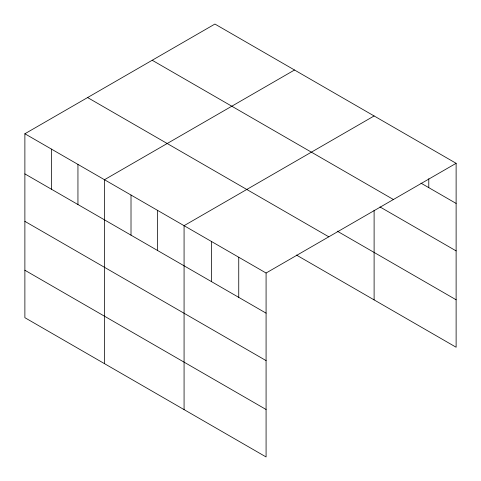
<?xml version="1.0" encoding="UTF-8"?>
<svg xmlns="http://www.w3.org/2000/svg" width="481" height="481" viewBox="0 0 481 481"><rect width="100%" height="100%" fill="white"/><g stroke="black" fill="none" stroke-linecap="round" stroke-linejoin="round"><path stroke-width="0.72" d="M24.88 133.766L266.083 273.022L266.083 456.95L24.88 317.694L24.88 133.766L214.917 24.05L456.12 163.306L456.12 347.234L296.452 255.056M294.516 70.004L104.479 179.72L104.479 363.648M374.11 115.957L184.073 225.673L184.073 409.602M266.083 273.022L456.12 163.306M420.971 183.141L456.12 203.433M152.206 60.257L393.404 199.513M379.966 206.926L456.12 250.89M337.223 231.139L456.12 299.777M87.596 97.559L328.794 236.814M24.88 173.894L266.083 313.149M24.88 221.35L266.083 360.606M24.88 270.238L266.083 409.493M428.781 178.734L428.781 187.65M374.11 210.209L374.11 299.885M238.744 257.239L238.744 297.366M211.412 241.456L211.412 281.583M157.54 210.359L157.54 250.487M131.012 195.039L131.012 235.167M77.946 164.4L77.946 204.533M51.413 149.086L51.413 189.213"/></g></svg>
